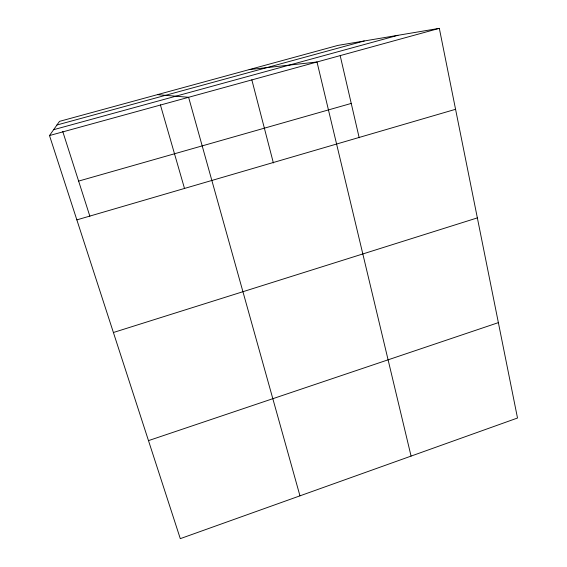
<?xml version="1.0" encoding="UTF-8"?>
<svg xmlns="http://www.w3.org/2000/svg" width="567" height="567" viewBox="0 0 567 567"><rect width="100%" height="100%" fill="white"/><g stroke="black" fill="none" stroke-linecap="round" stroke-linejoin="round"><path stroke-width="0.85" d="M49.492 135.548L59.507 121.366L337.819 45.424L439.326 28.35L517.508 418.021L180.292 538.65L49.492 135.548L439.326 28.35M148.483 440.63L498.372 322.637M113.4 332.503L477.35 217.891M76.85 219.876L455.563 109.303M78.622 181.093L351.242 103.428M56.934 125.002L364.262 40.973M53.624 129.694L397.928 35.31M249.182 69.606L317.01 61.987L411.068 456.095M157.442 94.639L188.613 97.29L299.964 495.841M62.739 131.466L89.877 216.254M160.369 104.782L184.516 188.506M251.826 79.791L273.386 162.963M340.186 55.658L359.195 137.795"/></g></svg>
